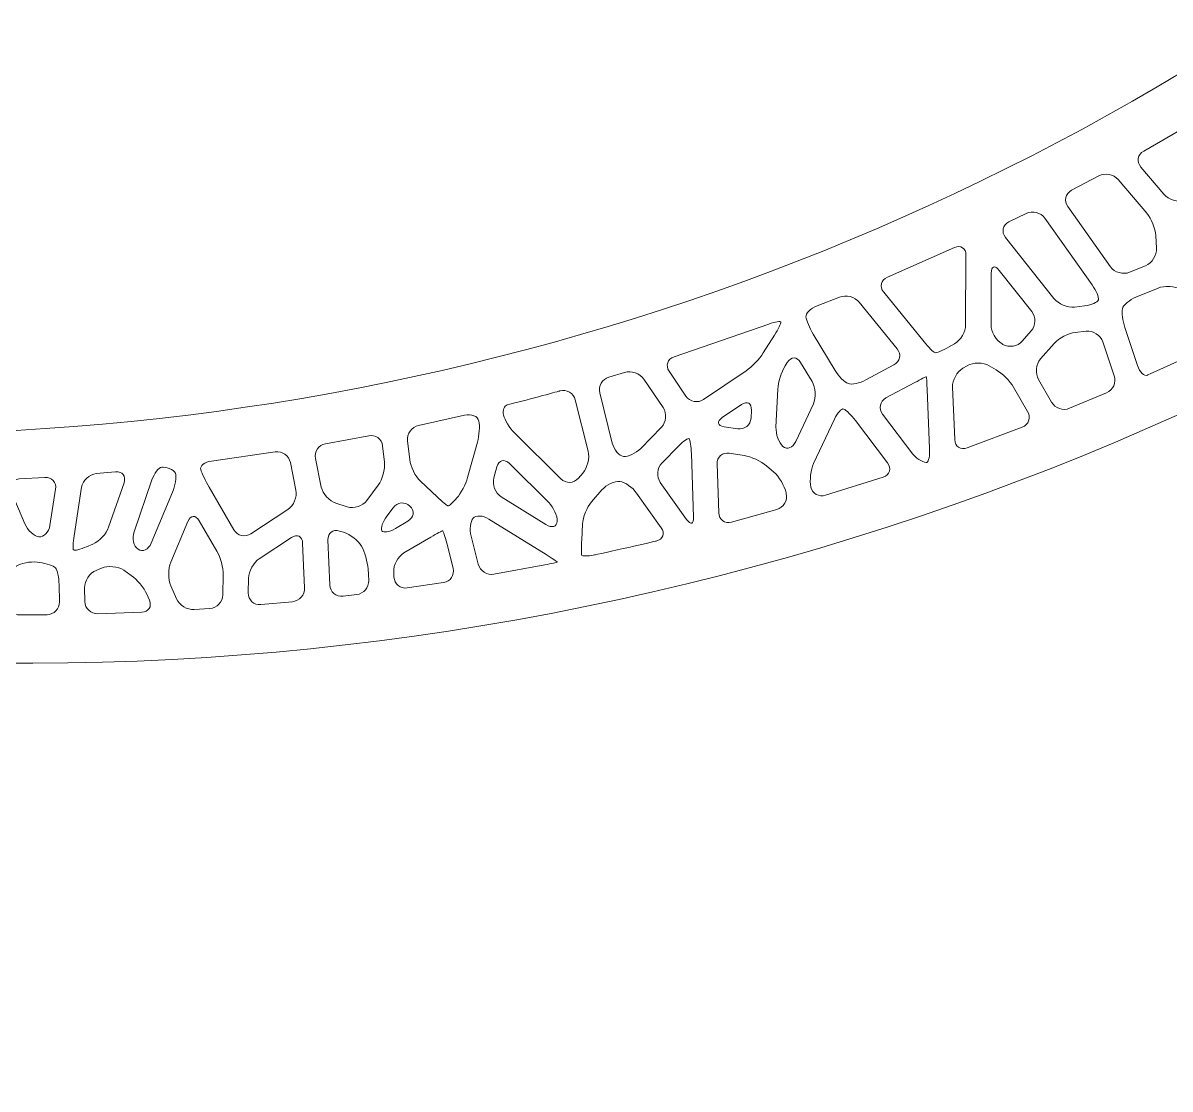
# Model space of a CAD drawing. Header units: inches. Extents: x 8 to 818, y -635 to -10.
# Drawn here: x 501.2 to 628.6, y -562.2 to -443.8 of the extents above; entities that cross this region are included whole.
import ezdxf

# ---------------------------------------------------------------- set-up
doc = ezdxf.new("R2010")
doc.units = ezdxf.units.IN
doc.header["$MEASUREMENT"] = 0
doc.layers.add('Calque 1', color=7, linetype='Continuous')

# ---------------------------------------------------------------- blocks, each defined once
blk = doc.blocks.new('block 13')
at = {"layer": 'Calque 1', "color": 179, "lineweight": 5, "true_color": 0x262425}
for points, knots in [([(719.69, -361.55), (719.69, -361.55), (724.17, -371.8), (724.17, -371.8), (724.39, -372.31), (724.16, -372.9), (723.65, -373.12), (723.65, -373.12), (722.74, -373.52), (722.74, -373.52), (722.23, -373.74), (721.64, -373.51), (721.42, -373), (721.42, -373), (717.74, -364.58), (717.74, -364.58), (640.06, -483.56), (480.64, -525.46), (351.5, -455.49), (351.5, -455.49), (353.5, -460.08), (353.5, -460.08), (353.72, -460.58), (353.49, -461.17), (352.98, -461.39), (352.98, -461.39), (352.07, -461.79), (352.07, -461.79), (351.56, -462.01), (350.97, -461.78), (350.75, -461.28), (350.75, -461.28), (347.18, -453.1), (347.18, -453.1), (344.49, -451.58), (341.81, -450.02), (339.15, -448.4), (335.49, -446.18), (330.73, -447.18), (328.31, -450.72), (328.31, -450.72), (328.22, -450.85), (328.22, -450.85), (325.72, -454.51), (326.64, -459.52), (330.3, -462.02), (477.23, -562.19), (679.23, -515.4), (769.49, -361.03), (775.14, -351.48), (770.26, -339.13), (759.21, -334.03), (759.21, -334.03), (759.21, -334.03), (759.21, -334.03), (748.15, -328.92), (736.08, -332.12), (731.67, -340.71), (727.95, -347.89), (723.95, -354.84), (719.69, -361.55)], [0, 0, 0, 0, 1, 1, 1, 2, 2, 2, 3, 3, 3, 4, 4, 4, 5, 5, 5, 6, 6, 6, 7, 7, 7, 8, 8, 8, 9, 9, 9, 10, 10, 10, 11, 11, 11, 12, 12, 12, 13, 13, 13, 14, 14, 14, 15, 15, 15, 16, 16, 16, 17, 17, 17, 18, 18, 18, 19, 19, 19, 20, 20, 20, 20]), ([(634.49, -459.45), (634.9, -460.12), (635.15, -461.08), (635.06, -461.6), (634.96, -462.11), (634.26, -462.67), (633.5, -462.84), (633.5, -462.84), (630.17, -463.58), (630.17, -463.58), (629.41, -463.75), (628.38, -463.4), (627.88, -462.81), (627.88, -462.81), (625.31, -459.8), (625.31, -459.8), (624.81, -459.21), (624.95, -458.41), (625.63, -458.03), (625.63, -458.03), (630.3, -455.33), (630.3, -455.33), (630.97, -454.94), (631.85, -455.16), (632.26, -455.82), (632.26, -455.82), (634.49, -459.45), (634.49, -459.45)], [0, 0, 0, 0, 1, 1, 1, 2, 2, 2, 3, 3, 3, 4, 4, 4, 5, 5, 5, 6, 6, 6, 7, 7, 7, 8, 8, 8, 9, 9, 9, 9]), ([(627.06, -468.82), (627.1, -469.59), (626.55, -470.46), (625.84, -470.76), (625.84, -470.76), (624.06, -471.48), (624.06, -471.48), (623.34, -471.78), (622.39, -471.5), (621.94, -470.87), (621.94, -470.87), (617.19, -464.18), (617.19, -464.18), (616.74, -463.55), (616.93, -462.74), (617.62, -462.38), (617.62, -462.38), (620.63, -460.78), (620.63, -460.78), (621.32, -460.42), (622.29, -460.6), (622.79, -461.19), (622.79, -461.19), (625.97, -464.93), (625.97, -464.93), (626.47, -465.52), (626.92, -466.64), (626.97, -467.41), (626.97, -467.41), (627.06, -468.82), (627.06, -468.82)], [0, 0, 0, 0, 1, 1, 1, 2, 2, 2, 3, 3, 3, 4, 4, 4, 5, 5, 5, 6, 6, 6, 7, 7, 7, 8, 8, 8, 9, 9, 9, 10, 10, 10, 10]), ([(619.91, -472.89), (620.36, -473.52), (620.67, -474.26), (620.6, -474.54), (620.53, -474.82), (619.85, -475.12), (619.07, -475.21), (619.07, -475.21), (617.94, -475.34), (617.94, -475.34), (617.17, -475.43), (616.15, -475), (615.66, -474.4), (615.66, -474.4), (610.28, -467.61), (610.28, -467.61), (609.8, -467), (609.98, -466.23), (610.67, -465.89), (610.67, -465.89), (612.57, -464.96), (612.57, -464.96), (613.26, -464.61), (614.2, -464.85), (614.65, -465.48), (614.65, -465.48), (619.91, -472.89), (619.91, -472.89)], [0, 0, 0, 0, 1, 1, 1, 2, 2, 2, 3, 3, 3, 4, 4, 4, 5, 5, 5, 6, 6, 6, 7, 7, 7, 8, 8, 8, 9, 9, 9, 9]), ([(605.86, -477.31), (605.86, -478.08), (605.3, -479.03), (604.63, -479.42), (604.63, -479.42), (603.96, -479.8), (603.96, -479.8), (603.28, -480.19), (602.6, -480.46), (602.43, -480.41), (602.27, -480.36), (601.74, -479.82), (601.25, -479.22), (601.25, -479.22), (596.76, -473.69), (596.76, -473.69), (596.27, -473.08), (596.46, -472.34), (597.17, -472.03), (597.17, -472.03), (604.61, -468.75), (604.61, -468.75), (605.32, -468.43), (605.89, -468.8), (605.89, -469.57), (605.89, -469.57), (605.86, -477.31), (605.86, -477.31)], [0, 0, 0, 0, 1, 1, 1, 2, 2, 2, 3, 3, 3, 4, 4, 4, 5, 5, 5, 6, 6, 6, 7, 7, 7, 8, 8, 8, 9, 9, 9, 9]), ([(612.15, -479.13), (611.64, -479.72), (610.67, -479.87), (609.99, -479.49), (609.99, -479.49), (609.9, -479.43), (609.9, -479.43), (609.23, -479.04), (608.68, -478.09), (608.68, -477.31), (608.68, -477.31), (608.7, -471.58), (608.7, -471.58), (608.71, -470.8), (609.1, -470.66), (609.59, -471.27), (609.59, -471.27), (613.21, -475.84), (613.21, -475.84), (613.69, -476.45), (613.66, -477.42), (613.15, -478), (613.15, -478), (612.15, -479.13), (612.15, -479.13)], [0, 0, 0, 0, 1, 1, 1, 2, 2, 2, 3, 3, 3, 4, 4, 4, 5, 5, 5, 6, 6, 6, 7, 7, 7, 8, 8, 8, 8]), ([(636.21, -476.85), (636.89, -477.21), (636.88, -477.79), (636.18, -478.13), (636.18, -478.13), (630.04, -481.11), (626.35, -482.76), (626.04, -482.9), (626.04, -482.9), (626.04, -482.9), (625.69, -483.06), (625.2, -482.58), (624.95, -481.85), (624.95, -481.85), (623.53, -477.62), (623.53, -477.62), (623.28, -476.88), (623.16, -475.94), (623.26, -475.53), (623.37, -475.12), (624.04, -474.54), (624.76, -474.25), (624.76, -474.25), (627.22, -473.24), (627.22, -473.24), (627.94, -472.95), (629.09, -473.01), (629.77, -473.38), (629.77, -473.38), (636.21, -476.85), (636.21, -476.85)], [0, 0, 0, 0, 1, 1, 1, 2, 2, 2, 3, 3, 3, 4, 4, 4, 5, 5, 5, 6, 6, 6, 7, 7, 7, 8, 8, 8, 9, 9, 9, 10, 10, 10, 10]), ([(594.78, -483.44), (594.1, -483.81), (593.21, -483.99), (592.81, -483.85), (592.41, -483.7), (591.76, -483.04), (591.36, -482.38), (591.36, -482.38), (588.93, -478.34), (588.93, -478.34), (588.53, -477.68), (588.17, -476.82), (588.13, -476.43), (588.08, -476.05), (588.64, -475.5), (589.36, -475.22), (589.36, -475.22), (591.84, -474.24), (591.84, -474.24), (592.56, -473.95), (593.55, -474.21), (594.04, -474.81), (594.04, -474.81), (598.25, -480), (598.25, -480), (598.74, -480.6), (598.58, -481.4), (597.89, -481.76), (597.89, -481.76), (594.78, -483.44), (594.78, -483.44)], [0, 0, 0, 0, 1, 1, 1, 2, 2, 2, 3, 3, 3, 4, 4, 4, 5, 5, 5, 6, 6, 6, 7, 7, 7, 8, 8, 8, 9, 9, 9, 10, 10, 10, 10]), ([(585.35, -477.01), (585.37, -477.15), (585.04, -477.8), (584.63, -478.46), (584.63, -478.46), (583.39, -480.44), (583.39, -480.44), (582.98, -481.1), (582.12, -481.99), (581.48, -482.42), (581.48, -482.42), (576.77, -485.6), (576.77, -485.6), (576.13, -486.04), (575.25, -485.87), (574.81, -485.23), (574.81, -485.23), (572.94, -482.48), (572.94, -482.48), (572.51, -481.84), (572.75, -481.12), (573.49, -480.87), (573.49, -480.87), (583.99, -477.24), (583.99, -477.24), (584.73, -476.98), (585.34, -476.88), (585.35, -477.01)], [0, 0, 0, 0, 1, 1, 1, 2, 2, 2, 3, 3, 3, 4, 4, 4, 5, 5, 5, 6, 6, 6, 7, 7, 7, 8, 8, 8, 9, 9, 9, 9]), ([(622.36, -482.98), (622.61, -483.71), (622.23, -484.57), (621.51, -484.87), (621.51, -484.87), (617.4, -486.59), (617.4, -486.59), (616.68, -486.89), (615.78, -486.58), (615.39, -485.91), (615.39, -485.91), (613.94, -483.39), (613.94, -483.39), (613.56, -482.72), (613.66, -481.69), (614.17, -481.11), (614.17, -481.11), (615.69, -479.39), (615.69, -479.39), (616.2, -478.81), (617.25, -478.26), (618.02, -478.17), (618.02, -478.17), (619.23, -478.03), (619.23, -478.03), (620.01, -477.94), (620.84, -478.47), (621.09, -479.21), (621.09, -479.21), (622.36, -482.98), (622.36, -482.98)], [0, 0, 0, 0, 1, 1, 1, 2, 2, 2, 3, 3, 3, 4, 4, 4, 5, 5, 5, 6, 6, 6, 7, 7, 7, 8, 8, 8, 9, 9, 9, 10, 10, 10, 10]), ([(588.81, -483.62), (589.21, -484.28), (589.27, -485.4), (588.95, -486.11), (588.95, -486.11), (587.01, -490.26), (587.01, -490.26), (586.68, -490.97), (586.04, -491.22), (585.58, -490.82), (585.11, -490.42), (584.77, -489.46), (584.8, -488.68), (584.8, -488.68), (585.01, -484.48), (585.01, -484.48), (585.04, -483.71), (585.41, -482.53), (585.82, -481.88), (585.82, -481.88), (586.06, -481.49), (586.06, -481.49), (586.48, -480.83), (587.14, -480.84), (587.54, -481.5), (587.54, -481.5), (588.81, -483.62), (588.81, -483.62)], [0, 0, 0, 0, 1, 1, 1, 2, 2, 2, 3, 3, 3, 4, 4, 4, 5, 5, 5, 6, 6, 6, 7, 7, 7, 8, 8, 8, 9, 9, 9, 9]), ([(572.27, -486.51), (572.71, -487.16), (572.62, -488.14), (572.08, -488.69), (572.08, -488.69), (569.78, -491.04), (569.78, -491.04), (569.23, -491.59), (568.38, -492), (567.88, -491.93), (567.38, -491.87), (566.82, -491.2), (566.63, -490.45), (566.63, -490.45), (565.24, -484.89), (565.24, -484.89), (565.05, -484.14), (565.5, -483.34), (566.25, -483.12), (566.25, -483.12), (567.98, -482.6), (567.98, -482.6), (568.73, -482.38), (569.69, -482.72), (570.13, -483.36), (570.13, -483.36), (572.27, -486.51), (572.27, -486.51)], [0, 0, 0, 0, 1, 1, 1, 2, 2, 2, 3, 3, 3, 4, 4, 4, 5, 5, 5, 6, 6, 6, 7, 7, 7, 8, 8, 8, 9, 9, 9, 9]), ([(612.74, -486.96), (613.13, -487.64), (612.86, -488.41), (612.13, -488.69), (612.13, -488.69), (606.02, -490.99), (606.02, -490.99), (605.29, -491.26), (604.67, -490.85), (604.64, -490.07), (604.64, -490.07), (604.4, -484.24), (604.4, -484.24), (604.37, -483.47), (604.89, -482.52), (605.56, -482.13), (605.56, -482.13), (606.03, -481.87), (606.03, -481.87), (606.71, -481.48), (607.81, -481.48), (608.48, -481.87), (608.48, -481.87), (609.25, -482.32), (609.25, -482.32), (609.93, -482.71), (610.79, -483.57), (611.18, -484.25), (611.18, -484.25), (612.74, -486.96), (612.74, -486.96)], [0, 0, 0, 0, 1, 1, 1, 2, 2, 2, 3, 3, 3, 4, 4, 4, 5, 5, 5, 6, 6, 6, 7, 7, 7, 8, 8, 8, 9, 9, 9, 10, 10, 10, 10]), ([(601.86, -491.06), (601.89, -491.83), (601.76, -492.52), (601.56, -492.59), (601.37, -492.65), (600.48, -492.32), (600.01, -491.7), (600.01, -491.7), (596.62, -487.24), (596.62, -487.24), (596.16, -486.62), (596.33, -485.81), (597.01, -485.44), (597.01, -485.44), (600.21, -483.73), (600.21, -483.73), (600.89, -483.36), (601.47, -483.06), (601.49, -483.07), (601.51, -483.08), (601.55, -483.72), (601.58, -484.49), (601.58, -484.49), (601.86, -491.06), (601.86, -491.06)], [0, 0, 0, 0, 1, 1, 1, 2, 2, 2, 3, 3, 3, 4, 4, 4, 5, 5, 5, 6, 6, 6, 7, 7, 7, 8, 8, 8, 8]), ([(563.95, -491.35), (564.13, -492.11), (563.87, -493.2), (563.36, -493.79), (563.36, -493.79), (562.86, -494.36), (562.86, -494.36), (562.35, -494.94), (561.48, -494.97), (560.93, -494.43), (560.93, -494.43), (555.77, -489.32), (555.77, -489.32), (555.22, -488.77), (554.67, -487.88), (554.56, -487.34), (554.44, -486.8), (554.62, -486.3), (554.95, -486.21), (554.95, -486.21), (554.95, -486.21), (555.24, -486.14), (557.49, -485.57), (560.82, -484.66), (560.82, -484.66), (561.56, -484.46), (562.33, -484.91), (562.52, -485.66), (562.52, -485.66), (563.95, -491.35), (563.95, -491.35)], [0, 0, 0, 0, 1, 1, 1, 2, 2, 2, 3, 3, 3, 4, 4, 4, 5, 5, 5, 6, 6, 6, 7, 7, 7, 8, 8, 8, 9, 9, 9, 10, 10, 10, 10]), ([(582.03, -487.67), (581.99, -488.44), (581.33, -488.98), (580.56, -488.86), (580.56, -488.86), (579.06, -488.63), (579.06, -488.63), (578.29, -488.51), (578.19, -488.05), (578.83, -487.62), (578.83, -487.62), (580.97, -486.17), (580.97, -486.17), (581.61, -485.74), (582.11, -486.02), (582.07, -486.79), (582.07, -486.79), (582.03, -487.67), (582.03, -487.67)], [0, 0, 0, 0, 1, 1, 1, 2, 2, 2, 3, 3, 3, 4, 4, 4, 5, 5, 5, 6, 6, 6, 6]), ([(551.82, -488.01), (551.93, -488.55), (551.85, -489.6), (551.65, -490.35), (551.65, -490.35), (550.56, -494.27), (550.56, -494.27), (550.36, -495.02), (549.82, -496.04), (549.37, -496.55), (548.93, -497.06), (548.48, -497.45), (548.38, -497.43), (548.28, -497.4), (547.73, -496.95), (547.17, -496.41), (547.17, -496.41), (545.32, -494.67), (545.32, -494.67), (544.76, -494.14), (544.22, -493.08), (544.14, -492.3), (544.14, -492.3), (543.9, -490.2), (543.9, -490.2), (543.81, -489.43), (544.36, -488.66), (545.12, -488.5), (545.12, -488.5), (550.23, -487.35), (550.23, -487.35), (550.99, -487.17), (551.7, -487.47), (551.82, -488.01)], [0, 0, 0, 0, 1, 1, 1, 2, 2, 2, 3, 3, 3, 4, 4, 4, 5, 5, 5, 6, 6, 6, 7, 7, 7, 8, 8, 8, 9, 9, 9, 10, 10, 10, 11, 11, 11, 11]), ([(597.19, -492.66), (597.66, -493.28), (597.44, -493.98), (596.7, -494.22), (596.7, -494.22), (590.31, -496.24), (590.31, -496.24), (589.57, -496.47), (588.83, -496.06), (588.68, -495.33), (588.52, -494.59), (588.66, -493.42), (588.98, -492.72), (588.98, -492.72), (591.28, -487.79), (591.28, -487.79), (591.61, -487.08), (592.08, -486.58), (592.33, -486.67), (592.58, -486.76), (593.16, -487.34), (593.63, -487.96), (593.63, -487.96), (597.19, -492.66), (597.19, -492.66)], [0, 0, 0, 0, 1, 1, 1, 2, 2, 2, 3, 3, 3, 4, 4, 4, 5, 5, 5, 6, 6, 6, 7, 7, 7, 8, 8, 8, 8]), ([(541.33, -492.58), (541.41, -493.35), (541.11, -494.49), (540.65, -495.12), (540.65, -495.12), (539.38, -496.82), (539.38, -496.82), (538.92, -497.45), (537.94, -497.76), (537.2, -497.53), (537.2, -497.53), (535.95, -497.13), (535.95, -497.13), (535.21, -496.9), (534.47, -496.09), (534.32, -495.33), (534.32, -495.33), (533.67, -492.15), (533.67, -492.15), (533.52, -491.39), (534.02, -490.65), (534.78, -490.52), (534.78, -490.52), (539.58, -489.63), (539.58, -489.63), (540.34, -489.48), (541.04, -489.99), (541.12, -490.76), (541.12, -490.76), (541.33, -492.58), (541.33, -492.58)], [0, 0, 0, 0, 1, 1, 1, 2, 2, 2, 3, 3, 3, 4, 4, 4, 5, 5, 5, 6, 6, 6, 7, 7, 7, 8, 8, 8, 9, 9, 9, 10, 10, 10, 10]), ([(575.65, -498.68), (575.68, -499.46), (575.33, -499.57), (574.88, -498.94), (574.88, -498.94), (571.96, -494.83), (571.96, -494.83), (571.51, -494.2), (571.59, -493.23), (572.13, -492.67), (572.13, -492.67), (574, -490.76), (574, -490.76), (574.54, -490.2), (575.07, -489.85), (575.17, -489.98), (575.28, -490.11), (575.38, -490.85), (575.41, -491.62), (575.41, -491.62), (575.65, -498.68), (575.65, -498.68)], [0, 0, 0, 0, 1, 1, 1, 2, 2, 2, 3, 3, 3, 4, 4, 4, 5, 5, 5, 6, 6, 6, 7, 7, 7, 7]), ([(531.51, -495.67), (531.66, -496.43), (531.26, -497.4), (530.61, -497.82), (530.61, -497.82), (526.51, -500.52), (526.51, -500.52), (525.86, -500.95), (525.01, -500.75), (524.62, -500.08), (524.62, -500.08), (521.87, -495.35), (521.87, -495.35), (521.48, -494.68), (521.06, -493.8), (520.94, -493.39), (520.82, -492.98), (521.35, -492.56), (522.12, -492.46), (522.12, -492.46), (529.21, -491.44), (529.21, -491.44), (529.98, -491.32), (530.73, -491.85), (530.89, -492.61), (530.89, -492.61), (531.51, -495.67), (531.51, -495.67)], [0, 0, 0, 0, 1, 1, 1, 2, 2, 2, 3, 3, 3, 4, 4, 4, 5, 5, 5, 6, 6, 6, 7, 7, 7, 8, 8, 8, 9, 9, 9, 9]), ([(585.95, -496.08), (586.11, -496.84), (585.64, -497.63), (584.89, -497.84), (584.89, -497.84), (579.87, -499.22), (579.87, -499.22), (579.12, -499.43), (578.48, -498.96), (578.46, -498.18), (578.46, -498.18), (578.27, -492.76), (578.27, -492.76), (578.24, -491.99), (578.85, -491.45), (579.62, -491.57), (579.62, -491.57), (581.28, -491.83), (581.28, -491.83), (582.05, -491.95), (583.16, -492.46), (583.75, -492.97), (583.75, -492.97), (584.56, -493.67), (584.56, -493.67), (585.15, -494.17), (585.76, -495.21), (585.93, -495.97), (585.93, -495.97), (585.95, -496.08), (585.95, -496.08)], [0, 0, 0, 0, 1, 1, 1, 2, 2, 2, 3, 3, 3, 4, 4, 4, 5, 5, 5, 6, 6, 6, 7, 7, 7, 8, 8, 8, 9, 9, 9, 10, 10, 10, 10]), ([(560.51, -499.14), (560.48, -499.75), (559.92, -499.91), (559.26, -499.5), (559.26, -499.5), (554.3, -496.42), (554.3, -496.42), (553.64, -496.01), (553.27, -495.06), (553.48, -494.31), (553.48, -494.31), (553.82, -493.09), (553.82, -493.09), (554.02, -492.34), (554.65, -492.18), (555.2, -492.72), (555.2, -492.72), (559.57, -497.05), (559.57, -497.05), (560.12, -497.59), (560.54, -498.53), (560.51, -499.14)], [0, 0, 0, 0, 1, 1, 1, 2, 2, 2, 3, 3, 3, 4, 4, 4, 5, 5, 5, 6, 6, 6, 7, 7, 7, 7]), ([(510.71, -499.79), (510.46, -500.53), (509.67, -501.37), (508.95, -501.67), (508.95, -501.67), (508.27, -501.96), (508.27, -501.96), (507.56, -502.26), (506.9, -502.42), (506.81, -502.32), (506.72, -502.21), (506.75, -501.5), (506.87, -500.74), (506.87, -500.74), (507.71, -495.36), (507.71, -495.36), (507.84, -494.59), (508.57, -493.91), (509.34, -493.84), (509.34, -493.84), (511.48, -493.65), (511.48, -493.65), (512.25, -493.58), (512.67, -494.12), (512.42, -494.86), (512.42, -494.86), (510.71, -499.79), (510.71, -499.79)], [0, 0, 0, 0, 1, 1, 1, 2, 2, 2, 3, 3, 3, 4, 4, 4, 5, 5, 5, 6, 6, 6, 7, 7, 7, 8, 8, 8, 9, 9, 9, 9]), ([(518.12, -493.8), (518.25, -494.24), (518.11, -495.19), (517.81, -495.91), (517.81, -495.91), (515.43, -501.56), (515.43, -501.56), (515.13, -502.28), (514.48, -502.58), (513.98, -502.24), (513.48, -501.9), (513.27, -501.02), (513.53, -500.29), (513.53, -500.29), (515.52, -494.54), (515.52, -494.54), (515.77, -493.8), (516.26, -493.17), (516.61, -493.13), (516.96, -493.09), (517.99, -493.35), (518.12, -493.8)], [0, 0, 0, 0, 1, 1, 1, 2, 2, 2, 3, 3, 3, 4, 4, 4, 5, 5, 5, 6, 6, 6, 7, 7, 7, 7]), ([(504.19, -499.59), (504.07, -500.36), (503.52, -500.93), (502.97, -500.86), (502.42, -500.79), (501.72, -500.15), (501.42, -499.43), (501.42, -499.43), (499.9, -495.82), (499.9, -495.82), (499.6, -495.11), (499.99, -494.49), (500.76, -494.44), (500.76, -494.44), (503.63, -494.27), (503.63, -494.27), (504.41, -494.22), (504.94, -494.81), (504.82, -495.57), (504.82, -495.57), (504.19, -499.59), (504.19, -499.59)], [0, 0, 0, 0, 1, 1, 1, 2, 2, 2, 3, 3, 3, 4, 4, 4, 5, 5, 5, 6, 6, 6, 7, 7, 7, 7]), ([(572.07, -499.85), (572.52, -500.49), (572.27, -501.15), (571.51, -501.33), (571.51, -501.33), (569.9, -501.71), (568.48, -502.03), (566.81, -502.41), (564.65, -502.87), (564.65, -502.87), (563.89, -503.03), (563.25, -503.03), (563.22, -502.88), (563.19, -502.73), (563.2, -501.97), (563.23, -501.2), (563.23, -501.2), (563.32, -499.45), (563.32, -499.45), (563.36, -498.67), (563.81, -497.56), (564.32, -496.98), (564.32, -496.98), (565.48, -495.65), (565.48, -495.65), (565.99, -495.07), (566.88, -494.65), (567.46, -494.72), (568.04, -494.8), (568.88, -495.37), (569.33, -496.01), (569.33, -496.01), (572.07, -499.85), (572.07, -499.85)], [0, 0, 0, 0, 1, 1, 1, 2, 2, 2, 3, 3, 3, 4, 4, 4, 5, 5, 5, 6, 6, 6, 7, 7, 7, 8, 8, 8, 9, 9, 9, 10, 10, 10, 11, 11, 11, 11]), ([(542.54, -499.94), (541.87, -500.33), (541.2, -500.44), (541.05, -500.18), (540.89, -499.91), (541.14, -499.19), (541.61, -498.56), (541.61, -498.56), (542.3, -497.63), (542.3, -497.63), (542.76, -497), (543.59, -496.92), (544.15, -497.45), (544.7, -497.97), (544.61, -498.72), (543.94, -499.11), (543.94, -499.11), (542.54, -499.94), (542.54, -499.94)], [0, 0, 0, 0, 1, 1, 1, 2, 2, 2, 3, 3, 3, 4, 4, 4, 5, 5, 5, 6, 6, 6, 6]), ([(522.73, -502.45), (523.12, -503.12), (523.43, -504.3), (523.42, -505.08), (523.42, -505.08), (523.39, -507.32), (523.39, -507.32), (523.38, -508.1), (522.73, -508.78), (521.96, -508.83), (521.96, -508.83), (520.21, -508.94), (520.21, -508.94), (519.43, -508.99), (518.55, -508.45), (518.24, -507.73), (518.24, -507.73), (517.62, -506.29), (517.62, -506.29), (517.31, -505.57), (517.3, -504.4), (517.6, -503.69), (517.6, -503.69), (519.51, -499.15), (519.51, -499.15), (519.81, -498.43), (520.37, -498.4), (520.76, -499.07), (520.76, -499.07), (522.73, -502.45), (522.73, -502.45)], [0, 0, 0, 0, 1, 1, 1, 2, 2, 2, 3, 3, 3, 4, 4, 4, 5, 5, 5, 6, 6, 6, 7, 7, 7, 8, 8, 8, 9, 9, 9, 10, 10, 10, 10]), ([(560.49, -503.65), (560.5, -503.69), (559.88, -503.84), (559.12, -503.98), (559.12, -503.98), (553.48, -505.02), (553.48, -505.02), (552.72, -505.15), (551.93, -504.65), (551.74, -503.9), (551.74, -503.9), (550.95, -500.8), (550.95, -500.8), (550.76, -500.04), (550.86, -499.14), (551.17, -498.79), (551.48, -498.43), (552.27, -498.48), (552.93, -498.89), (552.93, -498.89), (559.28, -502.83), (559.28, -502.83), (559.94, -503.24), (560.48, -503.61), (560.49, -503.65)], [0, 0, 0, 0, 1, 1, 1, 2, 2, 2, 3, 3, 3, 4, 4, 4, 5, 5, 5, 6, 6, 6, 7, 7, 7, 8, 8, 8, 8]), ([(532.46, -506.52), (532.49, -507.3), (531.89, -507.99), (531.11, -508.07), (531.11, -508.07), (527.6, -508.39), (527.6, -508.39), (526.83, -508.46), (526.2, -507.88), (526.21, -507.1), (526.21, -507.1), (526.24, -505.47), (526.24, -505.47), (526.25, -504.7), (526.79, -503.71), (527.44, -503.29), (527.44, -503.29), (531.01, -500.94), (531.01, -500.94), (531.66, -500.51), (532.22, -500.8), (532.25, -501.57), (532.25, -501.57), (532.46, -506.52), (532.46, -506.52)], [0, 0, 0, 0, 1, 1, 1, 2, 2, 2, 3, 3, 3, 4, 4, 4, 5, 5, 5, 6, 6, 6, 7, 7, 7, 8, 8, 8, 8]), ([(538.78, -501.9), (539.14, -502.51), (539.47, -503.64), (539.51, -504.42), (539.51, -504.42), (539.58, -505.7), (539.58, -505.7), (539.62, -506.47), (539.03, -507.18), (538.26, -507.28), (538.26, -507.28), (536.73, -507.46), (536.73, -507.46), (535.96, -507.55), (535.3, -506.99), (535.27, -506.22), (535.27, -506.22), (535.06, -501.21), (535.06, -501.21), (535.03, -500.43), (535.6, -499.99), (536.34, -500.22), (536.34, -500.22), (536.79, -500.36), (536.79, -500.36), (537.53, -500.6), (538.43, -501.29), (538.78, -501.9)], [0, 0, 0, 0, 1, 1, 1, 2, 2, 2, 3, 3, 3, 4, 4, 4, 5, 5, 5, 6, 6, 6, 7, 7, 7, 8, 8, 8, 9, 9, 9, 9]), ([(548.95, -504.36), (549.14, -505.11), (548.67, -505.82), (547.9, -505.94), (547.9, -505.94), (543.86, -506.54), (543.86, -506.54), (543.09, -506.65), (542.43, -506.1), (542.39, -505.33), (542.39, -505.33), (542.36, -504.78), (542.36, -504.78), (542.31, -504), (542.83, -503.05), (543.49, -502.65), (543.49, -502.65), (546.49, -500.89), (546.49, -500.89), (547.16, -500.49), (547.75, -500.18), (547.8, -500.19), (547.85, -500.21), (548.05, -500.83), (548.24, -501.58), (548.24, -501.58), (548.95, -504.36), (548.95, -504.36)], [0, 0, 0, 0, 1, 1, 1, 2, 2, 2, 3, 3, 3, 4, 4, 4, 5, 5, 5, 6, 6, 6, 7, 7, 7, 8, 8, 8, 9, 9, 9, 9]), ([(505.25, -508.09), (505.27, -508.86), (504.65, -509.5), (503.87, -509.51), (503.87, -509.51), (500.6, -509.52), (500.6, -509.52), (499.83, -509.51), (499.24, -508.88), (499.3, -508.11), (499.3, -508.11), (499.46, -506.18), (499.46, -506.18), (499.52, -505.4), (499.97, -504.48), (500.46, -504.13), (500.95, -503.79), (501.99, -503.58), (502.76, -503.68), (502.76, -503.68), (503.04, -503.71), (503.04, -503.71), (503.81, -503.81), (504.61, -504.08), (504.81, -504.31), (505.01, -504.55), (505.19, -505.37), (505.21, -506.15), (505.21, -506.15), (505.25, -508.09), (505.25, -508.09)], [0, 0, 0, 0, 1, 1, 1, 2, 2, 2, 3, 3, 3, 4, 4, 4, 5, 5, 5, 6, 6, 6, 7, 7, 7, 8, 8, 8, 9, 9, 9, 10, 10, 10, 10]), ([(515.23, -507.89), (515.54, -508.6), (515.16, -509.21), (514.38, -509.24), (514.38, -509.24), (509.52, -509.41), (509.52, -509.41), (508.74, -509.43), (508.09, -508.82), (508.07, -508.04), (508.07, -508.04), (508.04, -506.54), (508.04, -506.54), (508.02, -505.77), (508.59, -504.89), (509.31, -504.59), (509.31, -504.59), (509.92, -504.33), (509.92, -504.33), (510.64, -504.03), (511.75, -504.14), (512.39, -504.58), (512.39, -504.58), (513.22, -505.14), (513.22, -505.14), (513.86, -505.58), (514.64, -506.52), (514.95, -507.23), (514.95, -507.23), (515.23, -507.89), (515.23, -507.89)], [0, 0, 0, 0, 1, 1, 1, 2, 2, 2, 3, 3, 3, 4, 4, 4, 5, 5, 5, 6, 6, 6, 7, 7, 7, 8, 8, 8, 9, 9, 9, 10, 10, 10, 10])]:
    blk.add_open_spline(points, degree=3, knots=knots, dxfattribs=at)

msp = doc.modelspace()

# ---------------------------------------------------------------- block references
at = {"layer": 'Calque 1'}
msp.add_blockref('block 13', (0, 0), dxfattribs=at)

doc.saveas('drawing.dxf')
